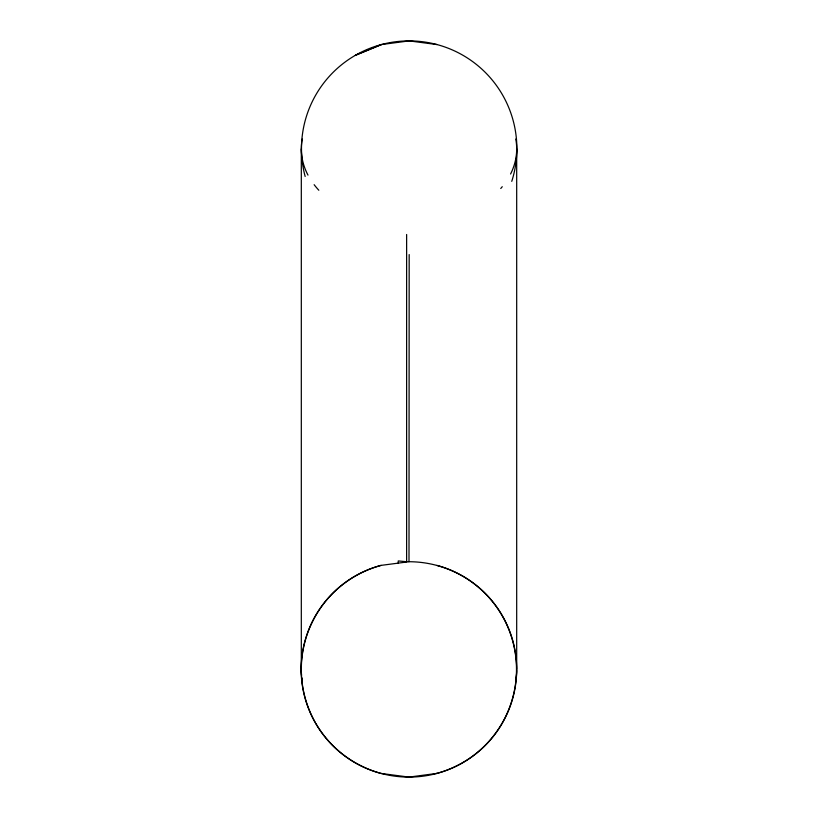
<?xml version="1.0" encoding="UTF-8"?>
<svg xmlns="http://www.w3.org/2000/svg" width="818" height="818" viewBox="0 0 818 818"><rect width="100%" height="100%" fill="white"/><g stroke="black" fill="none" stroke-linecap="round" stroke-linejoin="round"><path stroke-width="1.23" d="M436.873 773.429L436.689 773.429A107.69 107.69 0 0 0 409 561.721L409.174 254.582M381.485 44.571L355.329 55.327L381.311 44.571L409.174 40.9L437.047 44.571M408.908 777.09L380.953 773.429A107.69 107.69 0 0 1 380.953 565.391L409 561.721M409 777.1L436.689 773.429M516.69 148.907L516.69 669.41M406.628 234.48L406.628 561.721L398.233 560.943L398.233 563.49M301.31 148.907L301.31 669.41M436.873 565.391A107.69 107.69 0 0 1 494.43 734.973A107.69 107.69 0 0 1 315.738 723.255M315.114 722.151A107.69 107.69 0 0 1 381.127 565.391M515.769 139.04A107.69 75.604 0 0 1 510.575 174.019M502.262 186.708A107.69 75.604 0 0 1 500.749 188.488M318.826 190.246A107.69 75.604 0 0 1 314.143 184.694M307.987 175.113A107.69 75.604 0 0 1 302.231 139.04M516.69 670.392A107.69 75.604 0 0 1 515.769 680.269M302.231 680.269A107.69 75.604 0 0 1 301.832 677.795M301.545 675.32A107.69 75.604 0 0 1 301.31 670.392M305.155 176.463A107.69 107.69 0 0 1 411.73 40.931A107.69 107.69 0 0 1 511.761 181.351"/></g></svg>
